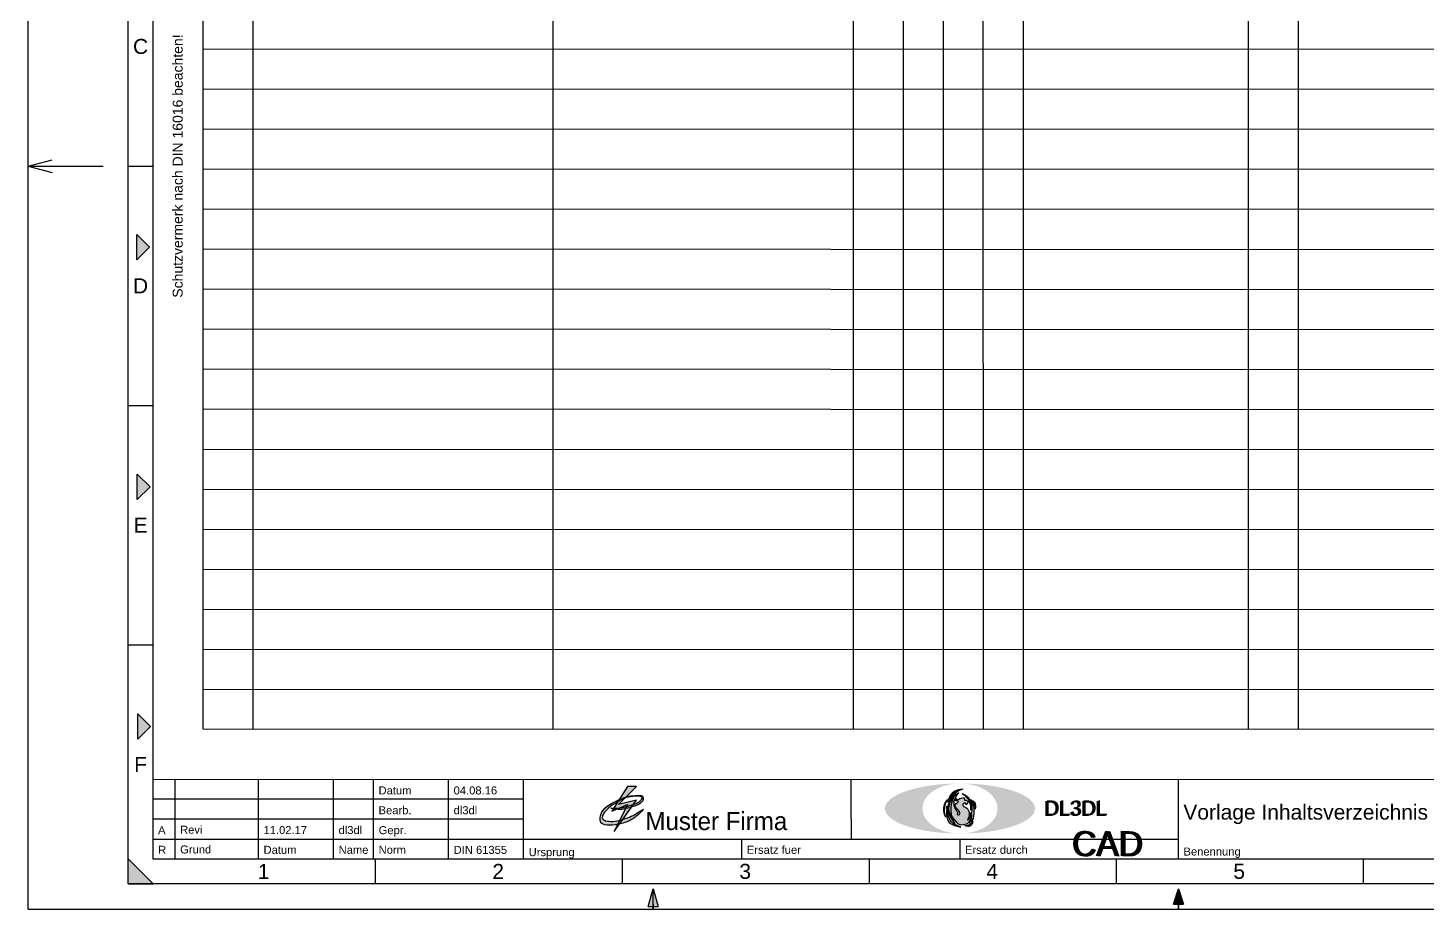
# Model space of a CAD drawing. Header units: millimetres. Extents: x 0 to 420, y 0 to 297.
# Drawn here: x 0 to 279.9, y 0 to 176.1 of the extents above; entities that cross this region are included whole.
import ezdxf

# ---------------------------------------------------------------- set-up
doc = ezdxf.new("R2010")
doc.units = ezdxf.units.MM
for name, color, linetype, true_color in [('Blatt beschnitten', 2, 'Continuous', 0xffff00), ('Einpassen', 1, 'Continuous', 0xff0000), ('Faltung Lochung', 3, 'Continuous', 0x00ff00), ('Logo', 5, 'Continuous', 0x0000ff), ('Logo Text', 1, 'Continuous', 0xff0000), ('Logo_a', 1, 'Continuous', 0xff0000), ('Logo_b', 30, 'Continuous', 0xff7f00), ('Logo_c', 14, 'Continuous', 0x800000), ('Musterlogo AG', 3, 'Continuous', 0x00ff00), ('Musterlogo AG 1', 1, 'Continuous', 0xff0000), ('Musterlogo AG Text', 5, 'Continuous', 0x0000ff), ('pfoenix', 94, 'Continuous', 0x008000), ('PK Text Vorgabe', 1, 'Continuous', 0xff0000), ('Plankopf_elt', 5, 'Continuous', 0x0000ff), ('Rahmen Doppelt', 3, 'Continuous', 0x00ff00), ('Rahmen Raster', 3, 'Continuous', 0x00ff00), ('Rahmen Raster Text', 3, 'Continuous', 0x00ff00), ('Schutzvermerk', 5, 'Continuous', 0x0000ff), ('Tabelle', 5, 'Continuous', 0x0000ff)]:
    doc.layers.add(name, color=color, linetype=linetype, true_color=true_color)
doc.layers.add('PK Text ausgefuellt', color=94, linetype='Continuous', lineweight=25, true_color=0x008000)
doc.styles.add('textstyle111', font='')
doc.styles.add('textstyle113', font='')
doc.styles.add('textstyle115', font='')
doc.styles.add('textstyle117', font='')
doc.styles.add('textstyle119', font='')
doc.styles.add('textstyle120', font='')
doc.styles.add('textstyle122', font='')
doc.styles.add('textstyle126', font='')
doc.styles.add('textstyle136', font='')
doc.styles.add('textstyle138', font='')
doc.styles.add('textstyle139', font='')
doc.styles.add('textstyle140', font='')
doc.styles.add('textstyle141', font='')
doc.styles.add('textstyle142', font='')
doc.styles.add('textstyle143', font='')
doc.styles.add('textstyle144', font='')
doc.styles.add('textstyle145', font='')
doc.styles.add('textstyle146', font='')
doc.styles.add('textstyle147', font='')
doc.styles.add('textstyle148', font='')
doc.styles.add('textstyle149', font='')
doc.styles.add('textstyle150', font='')
doc.styles.add('textstyle151', font='')
doc.styles.add('textstyle152', font='')
doc.styles.add('textstyle153', font='')
doc.styles.add('textstyle154', font='')
doc.styles.add('textstyle155', font='')
doc.styles.add('textstyle156', font='')
doc.styles.add('textstyle159', font='')
doc.styles.add('textstyle166', font='')
doc.styles.add('textstyle168', font='')
doc.styles.add('textstyle169', font='')
doc.styles.add('textstyle170', font='')
doc.styles.add('textstyle171', font='')
doc.styles.add('textstyle62', font='')
doc.styles.get('textstyle111').set_extended_font_data('Liberation Sans')
doc.styles.get('textstyle113').set_extended_font_data('Liberation Sans')
doc.styles.get('textstyle115').set_extended_font_data('Liberation Sans')
doc.styles.get('textstyle117').set_extended_font_data('Liberation Sans')
doc.styles.get('textstyle119').set_extended_font_data('LiberationSans-Regular.ttf')
doc.styles.get('textstyle120').set_extended_font_data('Liberation Sans')
doc.styles.get('textstyle122').set_extended_font_data('Liberation Sans')
doc.styles.get('textstyle126').set_extended_font_data('Liberation Sans')
doc.styles.get('textstyle136').set_extended_font_data('Liberation Sans')
doc.styles.get('textstyle138').set_extended_font_data('Liberation Sans')
doc.styles.get('textstyle139').set_extended_font_data('Liberation Sans')
doc.styles.get('textstyle140').set_extended_font_data('Liberation Sans')
doc.styles.get('textstyle141').set_extended_font_data('Liberation Sans')
doc.styles.get('textstyle142').set_extended_font_data('Liberation Sans')
doc.styles.get('textstyle143').set_extended_font_data('Liberation Sans')
doc.styles.get('textstyle144').set_extended_font_data('Liberation Sans')
doc.styles.get('textstyle145').set_extended_font_data('Liberation Sans')
doc.styles.get('textstyle146').set_extended_font_data('Liberation Sans')
doc.styles.get('textstyle147').set_extended_font_data('Liberation Sans')
doc.styles.get('textstyle148').set_extended_font_data('Liberation Sans')
doc.styles.get('textstyle149').set_extended_font_data('Liberation Sans')
doc.styles.get('textstyle150').set_extended_font_data('Liberation Sans')
doc.styles.get('textstyle151').set_extended_font_data('Liberation Sans')
doc.styles.get('textstyle152').set_extended_font_data('Liberation Sans')
doc.styles.get('textstyle153').set_extended_font_data('Liberation Sans')
doc.styles.get('textstyle154').set_extended_font_data('Liberation Sans')
doc.styles.get('textstyle155').set_extended_font_data('Liberation Sans')
doc.styles.get('textstyle156').set_extended_font_data('Liberation Sans')
doc.styles.get('textstyle159').set_extended_font_data('Liberation Sans')
doc.styles.get('textstyle166').set_extended_font_data('Liberation Sans')
doc.styles.get('textstyle168').set_extended_font_data('URW Chancery L')
doc.styles.get('textstyle169').set_extended_font_data('URW Chancery L')
doc.styles.get('textstyle170').set_extended_font_data('URW Chancery L')
doc.styles.get('textstyle171').set_extended_font_data('URW Chancery L')
doc.styles.get('textstyle62').set_extended_font_data('URW Chancery L')

msp = doc.modelspace()

# ---------------------------------------------------------------- hatches: boundary and pattern name
at = {"layer": 'Einpassen'}
for points in [[(21.76, 129.76), (24.29, 132.3), (21.76, 134.83)], [(21.85, 81.86), (24.39, 84.39), (21.85, 86.93)], [(21.95, 33.96), (24.48, 36.49), (21.95, 39.03)]]:
    msp.add_hatch(color=256, dxfattribs=at).paths.add_polyline_path(points)
at = {"layer": 'Faltung Lochung'}
h = msp.add_hatch(color=256, dxfattribs=at)
h.paths.add_polyline_path([(124, 0.5), (125, 4), (126, 0.5)])
h.paths.add_polyline_path([(229, 1), (230, 4), (231, 1)])
msp.add_hatch(color=256, dxfattribs=at).paths.add_polyline_path([(229, 1), (230, 4), (231, 1)])
at = {"layer": 'Logo_a'}
h = msp.add_hatch(color=256, dxfattribs=at)
edge = h.paths.add_edge_path()
edge.add_ellipse((186.3, 20.09), major_axis=(12.5, 0), ratio=0.4, start_angle=0, end_angle=360)
edge = h.paths.add_edge_path()
edge.add_ellipse((186.3, 20.09), major_axis=(10, 0), ratio=0.5, start_angle=0, end_angle=360)
at = {"layer": 'Logo_b'}
h = msp.add_hatch(color=256, dxfattribs=at)
edge = h.paths.add_edge_path()
edge.add_ellipse((186.3, 20.09), major_axis=(10, 0), ratio=0.5, start_angle=0, end_angle=360)
edge = h.paths.add_edge_path()
edge.add_ellipse((186.3, 20.09), major_axis=(7.5, 0), ratio=0.666667, start_angle=0, end_angle=360)
at = {"layer": 'Logo_c'}
h = msp.add_hatch(color=256, dxfattribs=at)
edge = h.paths.add_edge_path()
edge.add_ellipse((186.3, 20.09), major_axis=(12.5, 0), ratio=0.4, start_angle=0, end_angle=360)
edge = h.paths.add_edge_path()
edge.add_ellipse((186.3, 20.09), major_axis=(15, 0), ratio=0.333333, start_angle=0, end_angle=360)
at = {"layer": 'Musterlogo AG'}
h = msp.add_hatch(color=256, dxfattribs=at)
edge = h.paths.add_edge_path()
edge.add_spline(control_points=[(116.51, 20.16), (118.15, 19.75), (119.47, 20.05), (121.97, 20.72), (123.08, 21.63), (122.93, 22.7), (122.32, 22.75), (120.29, 22.65), (119.02, 22.29), (115.3, 20.46), (114.49, 19.09), (114.23, 17.31), (115.1, 16.75), (117.34, 16.7), (120.03, 17.41), (121.81, 18.58), (123.08, 20), (123.08, 20), (121.25, 18.83), (119.88, 18.22), (118.61, 17.82), (116.88, 17.41), (115.3, 17.61), (114.69, 18.07), (114.9, 18.78), (115.35, 19.53), (116.25, 20.43), (118.16, 21.57), (119.13, 22.18), (119.97, 22.39), (120.65, 22.51), (121.47, 22.58), (122.25, 22.54), (122.61, 22.46), (122.81, 22.27), (122.71, 21.89), (122.1, 21.33), (121.4, 21.06), (120.58, 20.74), (119.66, 20.45), (118.61, 20.26), (117.7, 20.14), (116.51, 20.16), (116.51, 20.16)], knot_values=[0, 0, 0, 0, 1, 2, 3, 4, 5, 6, 7, 8, 9, 10, 11, 12, 13, 14, 15, 16, 17, 18, 19, 20, 21, 22, 23, 24, 25, 26, 27, 28, 29, 30, 31, 32, 33, 34, 35, 36, 37, 38, 39, 40, 41, 41, 41, 41], degree=3, periodic=0)
h = msp.add_hatch(color=256, dxfattribs=at)
edge = h.paths.add_edge_path()
edge.add_spline(control_points=[(116.51, 20.16), (118.15, 19.75), (119.47, 20.05), (121.97, 20.72), (123.08, 21.63), (122.93, 22.7), (122.32, 22.75), (120.29, 22.65), (119.02, 22.29), (115.3, 20.46), (114.49, 19.09), (114.23, 17.31), (115.1, 16.75), (117.34, 16.7), (120.03, 17.41), (121.81, 18.58), (123.08, 20), (123.08, 20), (121.25, 18.83), (119.88, 18.22), (118.61, 17.82), (116.88, 17.41), (115.3, 17.61), (114.69, 18.07), (114.9, 18.78), (115.35, 19.53), (116.25, 20.43), (118.16, 21.57), (119.13, 22.18), (119.97, 22.39), (120.65, 22.51), (121.47, 22.58), (122.25, 22.54), (122.61, 22.46), (122.81, 22.27), (122.71, 21.89), (122.1, 21.33), (121.4, 21.06), (120.58, 20.74), (119.66, 20.45), (118.61, 20.26), (117.7, 20.14), (116.51, 20.16), (116.51, 20.16)], knot_values=[0, 0, 0, 0, 1, 2, 3, 4, 5, 6, 7, 8, 9, 10, 11, 12, 13, 14, 15, 16, 17, 18, 19, 20, 21, 22, 23, 24, 25, 26, 27, 28, 29, 30, 31, 32, 33, 34, 35, 36, 37, 38, 39, 40, 41, 41, 41, 41], degree=3, periodic=0)
at = {"layer": 'Musterlogo AG 1'}
msp.add_hatch(color=256, dxfattribs=at).paths.add_polyline_path([(119.85, 24.48), (116.7, 19.53), (119.85, 20.88), (117.15, 15.48), (121.65, 21.78), (118.05, 20.88), (121.65, 24.48)])
at = {"layer": 'pfoenix'}
h = msp.add_hatch(color=256, dxfattribs=at)
edge = h.paths.add_edge_path()
edge.add_spline(control_points=[(185.63, 19.61), (185.96, 19.4), (185.73, 19.01), (185.73, 19.01), (185.73, 19.01), (185.81, 18.81), (186.33, 18.8), (186.25, 19.29), (186.15, 19.61), (185.72, 20.04), (185.38, 20.33), (185.25, 20.72), (185.51, 21.12), (185.92, 21.39), (186, 21.5), (185.94, 21.64), (185.7, 21.63), (185.49, 21.58), (185.31, 21.67), (185.35, 21.97), (185.63, 22.1), (185.63, 22.12), (185.63, 22.1), (185.56, 21.98), (185.44, 21.89), (185.54, 21.8), (185.86, 21.89), (186.23, 22.09), (186.9, 22.23), (187.15, 22.2), (187.18, 22.14), (187.21, 21.92), (187.13, 21.75), (187.46, 21.78), (187.69, 21.68), (187.88, 21.48), (187.84, 21.17), (187.62, 20.89), (187.53, 20.82), (187.53, 20.82), (187.5, 20.98), (187.45, 21.16), (187.25, 21.2), (186.98, 21.15), (186.86, 20.89), (186.87, 20.56), (187.11, 20.46), (187.6, 20.29), (187.84, 19.99)], knot_values=[0, 0, 0, 0, 1, 2, 3, 4, 5, 6, 7, 8, 9, 10, 11, 12, 13, 14, 15, 16, 17, 18, 19, 20, 21, 22, 23, 24, 25, 26, 27, 28, 29, 30, 31, 32, 33, 34, 35, 36, 37, 38, 39, 40, 41, 42, 43, 44, 45, 46, 46, 46, 46], degree=3, periodic=0)
edge.add_spline(control_points=[(187.84, 19.99), (188.06, 19.6), (188.22, 19.06), (188.13, 18.53), (187.94, 18.06), (187.77, 17.77), (187.77, 17.77), (188.34, 18.11), (188.49, 18.69), (188.48, 19.14), (188.43, 19.27), (188.6, 18.97), (188.62, 18.44), (188.51, 18.1), (188.05, 17.25), (187.56, 16.93), (187.02, 16.78), (186.37, 16.78), (185.95, 16.98), (185.95, 16.98), (185.95, 16.98)], knot_values=[0, 0, 0, 0, 1, 2, 3, 4, 5, 6, 7, 8, 9, 10, 11, 12, 13, 14, 15, 16, 17, 18, 18, 18, 18], degree=3, periodic=0)
edge.add_spline(control_points=[(185.95, 16.98), (185.95, 16.98), (185.9, 16.95), (182.69, 20.64), (186.02, 23.3)], knot_values=[0, 0, 0, 0, 1, 2, 2, 2, 2], degree=3, periodic=0)
edge.add_spline(control_points=[(186.02, 23.3), (184.56, 21.4), (185.63, 19.61), (185.63, 19.61), (185.63, 19.61), (185.63, 19.61), (185.63, 19.61)], knot_values=[0, 0, 0, 0, 1, 2, 3, 4, 4, 4, 4], degree=3, periodic=0)
h = msp.add_hatch(color=256, dxfattribs=at)
edge = h.paths.add_edge_path()
edge.add_spline(control_points=[(185.53, 23.35), (183.88, 20.14), (185.42, 16.81), (185.41, 16.79), (185.41, 16.79), (183.03, 20.19), (185.53, 23.35), (185.53, 23.35), (185.53, 23.35)], knot_values=[0, 0, 0, 0, 1, 2, 3, 4, 5, 6, 6, 6, 6], degree=3, periodic=0)
h = msp.add_hatch(color=256, dxfattribs=at)
edge = h.paths.add_edge_path()
edge.add_spline(control_points=[(186.87, 23.95), (184.67, 23.42), (183.85, 21.3), (183.85, 21.3)], knot_values=[0, 0, 0, 0, 1, 1, 1, 1], degree=3, periodic=0)
edge.add_spline(control_points=[(183.85, 21.3), (183.88, 21.46), (184.18, 23.94), (186.87, 23.95)], knot_values=[0, 0, 0, 0, 1, 1, 1, 1], degree=3, periodic=0)
h = msp.add_hatch(color=256, dxfattribs=at)
edge = h.paths.add_edge_path()
edge.add_spline(control_points=[(188.34, 20.8), (188.38, 20.53), (188.41, 20.32), (188.44, 19.98), (188.44, 19.73), (188.44, 19.73), (188.44, 19.73), (188.56, 20.08), (188.56, 20.5), (188.47, 21.24), (188.24, 21.91), (188.03, 22.25), (187.47, 22.71), (186.72, 23.04), (186.72, 23.04), (186.72, 23.04)], knot_values=[0, 0, 0, 0, 1, 2, 3, 4, 5, 6, 7, 8, 9, 10, 11, 12, 13, 13, 13, 13], degree=3, periodic=0)
edge.add_spline(control_points=[(186.72, 23.04), (187.17, 22.81), (187.43, 22.55), (187.7, 22.21), (187.97, 21.85), (188.22, 21.28), (188.34, 20.8)], knot_values=[0, 0, 0, 0, 1, 2, 3, 4, 4, 4, 4], degree=3, periodic=0)
h = msp.add_hatch(color=256, dxfattribs=at)
edge = h.paths.add_edge_path()
edge.add_spline(control_points=[(183.82, 21.9), (182.49, 20.64), (183.14, 18.52), (183.43, 18.37)], knot_values=[0, 0, 0, 0, 1, 1, 1, 1], degree=3, periodic=0)
edge.add_spline(control_points=[(183.43, 18.37), (183.34, 18.45), (182.69, 20.57), (183.82, 21.9)], knot_values=[0, 0, 0, 0, 1, 1, 1, 1], degree=3, periodic=0)
h = msp.add_hatch(color=256, dxfattribs=at)
edge = h.paths.add_edge_path()
edge.add_spline(control_points=[(183.67, 20.57), (183.75, 17.43), (186.48, 16.35), (186.48, 16.35), (186.48, 16.35), (183.41, 17.11), (183.69, 20.53), (183.69, 20.53), (183.67, 20.57)], knot_values=[0, 0, 0, 0, 1, 2, 3, 4, 5, 6, 6, 6, 6], degree=3, periodic=0)
h = msp.add_hatch(color=256, dxfattribs=at)
edge = h.paths.add_edge_path()
edge.add_spline(control_points=[(189.05, 19.01), (189.03, 18.59), (188.9, 18.03), (188.72, 17.71), (188.33, 17.34), (188.1, 17.12), (188.1, 17.12), (188.26, 17.41), (188.48, 17.76), (188.61, 18.11), (188.62, 18.44), (188.47, 19.2)], knot_values=[0, 0, 0, 0, 1, 2, 3, 4, 5, 6, 7, 8, 9, 9, 9, 9], degree=3, periodic=0)
edge.add_spline(control_points=[(188.47, 19.2), (188.68, 19.31), (188.72, 19.54), (188.75, 20.24), (188.71, 20.87), (188.69, 21.21), (188.47, 21.88), (188.34, 21.97), (188.72, 21.49), (188.84, 21.16), (188.97, 20.69), (189.04, 20.23), (189.07, 19.6), (189.05, 19.01)], knot_values=[0, 0, 0, 0, 1, 2, 3, 4, 5, 6, 7, 8, 9, 10, 11, 11, 11, 11], degree=3, periodic=0)
h = msp.add_hatch(color=256, dxfattribs=at)
edge = h.paths.add_edge_path()
edge.add_spline(control_points=[(189.35, 19.97), (189.34, 20.41), (189.28, 20.7), (189.21, 21.03), (189.08, 21.3), (188.78, 21.72), (188.78, 21.72), (188.78, 21.72)], knot_values=[0, 0, 0, 0, 1, 2, 3, 4, 5, 5, 5, 5], degree=3, periodic=0)
edge.add_spline(control_points=[(188.78, 21.72), (189.48, 21.38), (189.35, 19.97), (189.35, 19.97), (189.35, 19.97)], knot_values=[0, 0, 0, 0, 1, 2, 2, 2, 2], degree=3, periodic=0)
h = msp.add_hatch(color=256, dxfattribs=at)
edge = h.paths.add_edge_path()
edge.add_spline(control_points=[(187.35, 16.64), (187.65, 16.52), (188.14, 16.51), (188.41, 16.59), (188.66, 16.86), (188.81, 17.24), (188.83, 17.52), (188.86, 17.64), (188.86, 17.64), (188.86, 17.64), (188.76, 17.39), (188.68, 17.31), (188.48, 17.06), (188.27, 16.92), (188.07, 16.83), (187.76, 16.73), (187.46, 16.71), (187.35, 16.71), (187.24, 16.72), (187.24, 16.71), (187.24, 16.71), (187.3, 16.66), (187.35, 16.64), (187.35, 16.64), (187.35, 16.64)], knot_values=[0, 0, 0, 0, 1, 2, 3, 4, 5, 6, 7, 8, 9, 10, 11, 12, 13, 14, 15, 16, 17, 18, 19, 20, 21, 22, 22, 22, 22], degree=3, periodic=0)
at = {"layer": 'Rahmen Raster Text'}
msp.add_hatch(color=256, dxfattribs=at).paths.add_polyline_path([(20, 5), (25, 5), (20, 10)])
msp.add_hatch(color=256, dxfattribs=at).paths.add_polyline_path([(20, 5), (25, 5), (20, 10)])

# ---------------------------------------------------------------- linework, layer by layer
at = {"layer": 'Blatt beschnitten'}
for q in [(0, 297), (420, 0)]:
    msp.add_line((0, 0), q, dxfattribs=at)
at = {"layer": 'Einpassen'}
for p, q in [((21.76, 129.76), (21.76, 134.83)), ((24.29, 132.3), (21.76, 134.83)), ((21.76, 129.76), (24.29, 132.3)), ((21.85, 81.86), (21.85, 86.93)), ((24.39, 84.39), (21.85, 86.93)), ((21.85, 81.86), (24.39, 84.39)), ((21.95, 33.96), (21.95, 39.03)), ((24.48, 36.49), (21.95, 39.03)), ((21.95, 33.96), (24.48, 36.49))]:
    msp.add_line(p, q, dxfattribs=at)
at = {"layer": 'Faltung Lochung'}
for p, q in [((0, 148.5), (4.83, 149.79)), ((0, 148.5), (15, 148.5)), ((0, 148.5), (4.83, 147.21)), ((124, 0.5), (125, 4)), ((125, 0), (125, 4)), ((125, 4), (126, 0.5)), ((229, 1), (230, 4)), ((230, 0), (230, 4)), ((230, 4), (231, 1)), ((124, 0.5), (126, 0.5)), ((125, 1), (125, 0)), ((229, 1), (231, 1)), ((230, 1), (230, 0))]:
    msp.add_line(p, q, dxfattribs=at)
at = {"layer": 'Musterlogo AG'}
msp.add_open_spline([(116.51, 20.16), (118.15, 19.75), (119.47, 20.05), (121.97, 20.72), (123.08, 21.63), (122.93, 22.7), (122.32, 22.75), (120.29, 22.65), (119.02, 22.29), (115.3, 20.46), (114.49, 19.09), (114.23, 17.31), (115.1, 16.75), (117.34, 16.7), (120.03, 17.41), (121.81, 18.58), (123.08, 20), (123.08, 20), (121.25, 18.83), (119.88, 18.22), (118.61, 17.82), (116.88, 17.41), (115.3, 17.61), (114.69, 18.07), (114.9, 18.78), (115.35, 19.53), (116.25, 20.43), (118.16, 21.57), (119.13, 22.18), (119.97, 22.39), (120.65, 22.51), (121.47, 22.58), (122.25, 22.54), (122.61, 22.46), (122.81, 22.27), (122.71, 21.89), (122.1, 21.33), (121.4, 21.06), (120.58, 20.74), (119.66, 20.45), (118.61, 20.26), (117.7, 20.14), (116.51, 20.16), (116.51, 20.16)], degree=3, dxfattribs=at)
at = {"layer": 'Musterlogo AG 1'}
for p, q in [((119.85, 24.48), (116.7, 19.53)), ((118.05, 20.88), (121.65, 24.48)), ((121.65, 24.48), (119.85, 24.48)), ((116.7, 19.53), (119.85, 20.88)), ((117.15, 15.48), (121.65, 21.78)), ((119.85, 20.88), (117.15, 15.48)), ((121.65, 21.78), (118.05, 20.88))]:
    msp.add_line(p, q, dxfattribs=at)
at = {"layer": 'pfoenix'}
for points in [[(186.02, 23.3), (182.69, 20.64), (185.9, 16.95), (185.95, 16.98), (185.95, 16.98)], [(185.53, 23.35), (183.88, 20.14), (185.42, 16.81), (185.41, 16.79), (185.41, 16.79), (183.03, 20.19), (185.53, 23.35), (185.53, 23.35), (185.53, 23.35)], [(186.87, 23.95), (184.18, 23.94), (183.88, 21.46), (183.85, 21.3)], [(186.87, 23.95), (184.67, 23.42), (183.85, 21.3), (183.85, 21.3)], [(186.02, 23.3), (184.56, 21.4), (185.63, 19.61), (185.63, 19.61), (185.63, 19.61), (185.63, 19.61), (185.63, 19.61)], [(186.72, 23.04), (187.17, 22.81), (187.43, 22.55), (187.7, 22.21), (187.97, 21.85), (188.22, 21.28), (188.34, 20.8)], [(188.34, 20.8), (188.38, 20.53), (188.41, 20.32), (188.44, 19.98), (188.44, 19.73), (188.44, 19.73), (188.44, 19.73), (188.56, 20.08), (188.56, 20.5), (188.47, 21.24), (188.24, 21.91), (188.03, 22.25), (187.47, 22.71), (186.72, 23.04), (186.72, 23.04), (186.72, 23.04)], [(183.82, 21.9), (182.49, 20.64), (183.14, 18.52), (183.43, 18.37)], [(183.82, 21.9), (182.69, 20.57), (183.34, 18.45), (183.43, 18.37)], [(183.67, 20.57), (183.75, 17.43), (186.48, 16.35), (186.48, 16.35), (186.48, 16.35), (183.41, 17.11), (183.69, 20.53), (183.69, 20.53), (183.67, 20.57)], [(185.63, 19.61), (185.96, 19.4), (185.73, 19.01), (185.73, 19.01), (185.73, 19.01), (185.81, 18.81), (186.33, 18.8), (186.25, 19.29), (186.15, 19.61), (185.72, 20.04), (185.38, 20.33), (185.25, 20.72), (185.51, 21.12), (185.92, 21.39), (186, 21.5), (185.94, 21.64), (185.7, 21.63), (185.49, 21.58), (185.31, 21.67), (185.35, 21.97), (185.63, 22.1), (185.63, 22.12), (185.63, 22.1), (185.56, 21.98), (185.44, 21.89), (185.54, 21.8), (185.86, 21.89), (186.23, 22.09), (186.9, 22.23), (187.15, 22.2), (187.18, 22.14), (187.21, 21.92), (187.13, 21.75), (187.46, 21.78), (187.69, 21.68), (187.88, 21.48), (187.84, 21.17), (187.62, 20.89), (187.53, 20.82), (187.53, 20.82), (187.5, 20.98), (187.45, 21.16), (187.25, 21.2), (186.98, 21.15), (186.86, 20.89), (186.87, 20.56), (187.11, 20.46), (187.6, 20.29), (187.84, 19.99)], [(187.84, 19.99), (188.06, 19.6), (188.22, 19.06), (188.13, 18.53), (187.94, 18.06), (187.77, 17.77), (187.77, 17.77), (188.34, 18.11), (188.49, 18.69), (188.48, 19.14), (188.43, 19.27), (188.6, 18.97), (188.62, 18.44), (188.51, 18.1), (188.05, 17.25), (187.56, 16.93), (187.02, 16.78), (186.37, 16.78), (185.95, 16.98), (185.95, 16.98), (185.95, 16.98)], [(188.47, 19.2), (188.68, 19.31), (188.72, 19.54), (188.75, 20.24), (188.71, 20.87), (188.69, 21.21), (188.47, 21.88), (188.34, 21.97), (188.72, 21.49), (188.84, 21.16), (188.97, 20.69), (189.04, 20.23), (189.07, 19.6), (189.05, 19.01)], [(188.78, 21.72), (189.48, 21.38), (189.35, 19.97), (189.35, 19.97), (189.35, 19.97)], [(189.35, 19.97), (189.34, 20.41), (189.28, 20.7), (189.21, 21.03), (189.08, 21.3), (188.78, 21.72), (188.78, 21.72), (188.78, 21.72)], [(187.35, 16.64), (187.65, 16.52), (188.14, 16.51), (188.41, 16.59), (188.66, 16.86), (188.81, 17.24), (188.83, 17.52), (188.86, 17.64), (188.86, 17.64), (188.86, 17.64), (188.76, 17.39), (188.68, 17.31), (188.48, 17.06), (188.27, 16.92), (188.07, 16.83), (187.76, 16.73), (187.46, 16.71), (187.35, 16.71), (187.24, 16.72), (187.24, 16.71), (187.24, 16.71), (187.3, 16.66), (187.35, 16.64), (187.35, 16.64), (187.35, 16.64)], [(189.05, 19.01), (189.03, 18.59), (188.9, 18.03), (188.72, 17.71), (188.33, 17.34), (188.1, 17.12), (188.1, 17.12), (188.26, 17.41), (188.48, 17.76), (188.61, 18.11), (188.62, 18.44), (188.47, 19.2)]]:
    msp.add_open_spline(points, degree=3, dxfattribs=at)
at = {"layer": 'Plankopf_elt'}
for p, q in [((25, 21.96), (25, 25.96)), ((25, 25.96), (410, 25.84)), ((29.4, 22.07), (29.4, 25.91)), ((46.08, 22), (46.08, 25.84)), ((61.08, 22), (61.08, 25.84)), ((69.08, 22), (69.08, 25.84)), ((84.08, 22), (84.08, 25.84)), ((99.08, 22), (99.08, 25.84)), ((164.53, 22), (164.53, 25.84)), ((229.95, 21.88), (229.95, 25.84)), ((25, 22), (99.08, 22)), ((25, 17.96), (25, 21.96)), ((29.4, 18.07), (29.4, 22.07)), ((46.08, 18), (46.08, 22)), ((61.08, 18), (61.08, 22)), ((69.08, 18), (69.08, 22)), ((84.08, 18), (84.08, 22)), ((99.08, 18), (99.08, 22)), ((164.53, 18), (164.53, 22)), ((229.95, 17.92), (229.95, 21.88)), ((25, 18), (99.08, 18)), ((25, 13.96), (25, 17.96)), ((29.4, 14.07), (29.4, 18.07)), ((46.08, 14), (46.08, 18)), ((61.08, 14), (61.08, 18)), ((69.08, 14), (69.08, 18)), ((84.08, 14), (84.08, 18)), ((99.08, 14), (99.08, 18)), ((164.53, 18), (164.53, 14)), ((229.95, 13.96), (229.95, 17.92)), ((29.4, 10.07), (29.4, 14.07)), ((46.08, 10), (46.08, 14)), ((61.08, 10), (61.08, 14)), ((69.08, 10), (69.08, 14)), ((84.08, 10), (84.08, 14)), ((99.08, 10), (99.08, 14)), ((142.68, 10), (142.68, 14)), ((25, 9.96), (25, 13.96)), ((25, 13.96), (229.95, 13.96)), ((186.31, 10), (186.31, 13.96)), ((229.95, 10), (229.95, 13.96)), ((25, 10), (27.5, 10)), ((25, 10), (46.08, 10)), ((46.08, 10), (61.08, 10)), ((61.08, 10), (69.08, 10)), ((69.08, 10), (84.08, 10)), ((84.08, 10), (99.08, 10)), ((99.05, 10), (142.68, 10)), ((142.68, 10), (186.31, 10)), ((186.31, 10), (229.95, 10)), ((229.95, 10), (295.16, 10))]:
    msp.add_line(p, q, dxfattribs=at)
at = {"layer": 'Rahmen Doppelt'}
for p, q in [((20, 5), (20, 292)), ((25, 25.96), (25, 287)), ((415, 5), (20, 5))]:
    msp.add_line(p, q, dxfattribs=at)
at = {"layer": 'Rahmen Raster'}
for p, q in [((20, 148.5), (25, 148.5)), ((20, 100.67), (25, 100.67)), ((20, 52.83), (25, 52.83)), ((69.38, 10), (69.38, 5)), ((118.75, 10), (118.75, 5)), ((168.12, 10), (168.12, 5)), ((217.5, 10), (217.5, 5)), ((266.88, 10), (266.88, 5))]:
    msp.add_line(p, q, dxfattribs=at)
at = {"layer": 'Rahmen Raster Text'}
for p, q in [((20, 5), (20, 10)), ((20, 5), (20, 10)), ((20, 10), (25, 5)), ((20, 10), (25, 5)), ((20, 5), (25, 5)), ((20, 5), (25, 5))]:
    msp.add_line(p, q, dxfattribs=at)
at = {"layer": 'Tabelle'}
for p, q in [((34.99, 35.96), (35, 277)), ((45, 36), (45, 277)), ((105, 36), (105, 277)), ((165, 36), (165, 277)), ((175, 36), (175, 277)), ((199, 36), (199, 277)), ((244, 36), (244, 277)), ((254, 36), (254, 277)), ((183, 36), (183.05, 269.03)), ((191, 36), (190.89, 269.13)), ((35, 171.96), (400.01, 171.84)), ((34.99, 163.96), (400.01, 163.84)), ((34.99, 155.96), (400, 155.84)), ((34.99, 147.96), (400, 147.84)), ((34.99, 139.96), (400, 139.84)), ((34.99, 131.96), (400, 131.84)), ((34.99, 123.96), (400, 123.84)), ((34.99, 115.96), (400, 115.84)), ((34.99, 107.96), (400, 107.84)), ((34.99, 99.96), (400, 99.84)), ((34.99, 91.96), (400, 91.84)), ((34.99, 83.96), (400, 83.84)), ((34.99, 75.96), (400, 75.84)), ((34.99, 67.96), (400, 67.84)), ((34.99, 59.96), (400, 59.84)), ((34.99, 51.96), (400, 51.84)), ((34.99, 43.96), (400, 43.84)), ((400, 35.84), (34.99, 35.96))]:
    msp.add_line(p, q, dxfattribs=at)

# ---------------------------------------------------------------- texts
at = {"layer": 'Logo', "attachment_point": 5}
for s, insert, char_height, style in [('DL3DL\\P', (209.3, 20.09), 3, 'textstyle171'), ('CAD\\P', (215.63, 13.04), 5, 'textstyle169')]:
    msp.add_mtext(s, dxfattribs=dict(at, insert=insert, char_height=char_height, style=style))
at = {"layer": 'Logo Text', "attachment_point": 5}
for s, insert, char_height, style in [('DL3DL\\P', (209.6, 20.18), 3, 'textstyle170'), ('CAD\\P', (216, 13), 5, 'textstyle168')]:
    msp.add_mtext(s, dxfattribs=dict(at, insert=insert, char_height=char_height, style=style))
at = {"layer": 'Musterlogo AG Text', "insert": (123.42, 17.55), "char_height": 3.6, "attachment_point": 4, "style": 'textstyle62'}
msp.add_mtext('Muster Firma', dxfattribs=at)
at = {"layer": 'PK Text ausgefuellt'}
for s, insert, char_height, attachment_point, style in [('04.08.16', (85.08, 22.88), 1.6, 7, 'textstyle140'), ('dl3dl', (85.08, 18.92), 1.6, 7, 'textstyle156'), ('Vorlage Inhaltsverzeichnis', (230.95, 18.92), 3, 4, 'textstyle166'), ('A', (26, 14.96), 1.6, 7, 'textstyle139'), ('Revi', (30.4, 15.03), 1.6, 7, 'textstyle138'), ('11.02.17', (47.08, 14.96), 1.6, 7, 'textstyle141'), ('dl3dl', (62.08, 14.96), 1.6, 7, 'textstyle155'), ('DIN 61355', (85.08, 11), 1.6, 7, 'textstyle154')]:
    msp.add_mtext(s, dxfattribs=dict(at, insert=insert, char_height=char_height, attachment_point=attachment_point, style=style))
at = {"layer": 'PK Text Vorgabe', "char_height": 1.6}
for s, insert, attachment_point, style in [('Datum', (70.08, 22.88), 7, 'textstyle148'), ('Bearb.', (70.08, 18.92), 7, 'textstyle149'), ('Gepr.', (70.09, 14.48), 7, 'textstyle146'), ('R', (26.01, 12.63), 1, 'textstyle150'), ('Grund', (30.41, 12.7), 1, 'textstyle151'), ('Datum', (47.09, 12.63), 1, 'textstyle153'), ('Name', (62.09, 12.63), 1, 'textstyle152'), ('Norm', (70.09, 12.63), 1, 'textstyle147'), ('Ursprung', (100.08, 12.17), 1, 'textstyle144'), ('Ersatz fuer', (143.69, 12.63), 1, 'textstyle145'), ('Ersatz durch', (187.3, 12.63), 1, 'textstyle142'), ('Benennung', (230.98, 12.29), 1, 'textstyle143')]:
    msp.add_mtext(s, dxfattribs=dict(at, insert=insert, attachment_point=attachment_point, style=style))
at = {"layer": 'Rahmen Raster Text', "char_height": 3, "attachment_point": 5}
for s, insert, style in [('C', (22.5, 172.42), 'textstyle126'), ('D', (22.5, 124.58), 'textstyle120'), ('E', (22.5, 76.75), 'textstyle122'), ('F', (22.5, 28.92), 'textstyle136'), ('1', (47.11, 7.51), 'textstyle119'), ('2', (93.99, 7.51), 'textstyle115'), ('3', (143.36, 7.51), 'textstyle117'), ('4', (192.74, 7.51), 'textstyle111'), ('5', (242.11, 7.51), 'textstyle113')]:
    msp.add_mtext(s, dxfattribs=dict(at, insert=insert, style=style))
at = {"layer": 'Schutzvermerk', "insert": (28.92, 148.53), "char_height": 2, "attachment_point": 2, "rotation": 90, "style": 'textstyle159'}
msp.add_mtext('Schutzvermerk nach DIN 16016 beachten!', dxfattribs=at)

doc.saveas('drawing.dxf')
